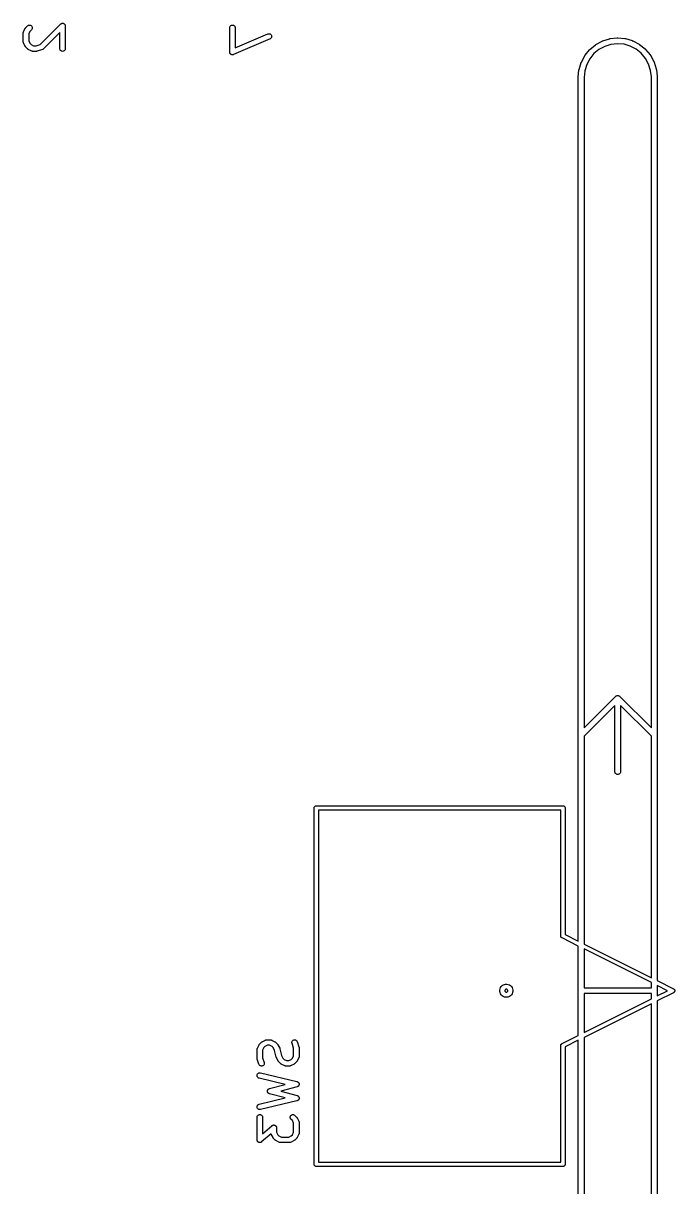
# Model space of a CAD drawing. Extents: x 50 to 150, y -150 to -50.
# Drawn here: x 102.73 to 120.56, y -121.37 to -89.52 of the extents above; entities that cross this region are included whole.
import ezdxf

# ---------------------------------------------------------------- set-up
doc = ezdxf.new("R2010")
doc.units = 0
doc.layers.add('BLACK', color=7, linetype='CONTINUOUS')

msp = doc.modelspace()

# ---------------------------------------------------------------- linework, layer by layer
at = {"layer": 'BLACK', "linetype": 'CONTINUOUS'}
for p, q in [((102.727, -89.7847), (102.728, -89.7825)), ((102.727, -89.7857), (102.727, -89.7847)), ((102.727, -90.0238), (102.727, -89.7857)), ((102.728, -89.7752), (102.729, -89.7701)), ((102.728, -89.7803), (102.728, -89.7752)), ((102.728, -89.7825), (102.728, -89.7803)), ((102.729, -89.7701), (102.73, -89.768)), ((102.73, -89.7658), (102.732, -89.761)), ((102.73, -89.768), (102.73, -89.7658)), ((102.732, -89.761), (102.733, -89.7562)), ((102.733, -89.7562), (102.735, -89.7542)), ((102.735, -89.7522), (102.783, -89.6569)), ((102.735, -89.7542), (102.735, -89.7522)), ((102.783, -89.656), (102.786, -89.6525)), ((102.783, -89.6569), (102.783, -89.656)), ((102.786, -89.6525), (102.788, -89.6488)), ((102.788, -89.6488), (102.79, -89.6463)), ((102.79, -89.6463), (102.791, -89.6437)), ((102.791, -89.6437), (102.794, -89.6407)), ((102.794, -89.6407), (102.797, -89.6374)), ((102.797, -89.6374), (102.845, -89.5898)), ((102.845, -89.5891), (102.857, -89.58)), ((102.845, -89.5898), (102.845, -89.5891)), ((102.857, -89.58), (102.87, -89.5732)), ((102.87, -89.5732), (102.884, -89.5691)), ((102.912, -89.7349), (102.877, -89.8034)), ((102.884, -89.5691), (102.898, -89.5679)), ((102.898, -89.5679), (102.913, -89.5694)), ((102.951, -89.6959), (102.912, -89.7349)), ((102.913, -89.5694), (102.927, -89.5738)), ((102.927, -89.5738), (102.94, -89.5808)), ((102.94, -89.5808), (102.951, -89.5902)), ((102.951, -89.5902), (102.96, -89.6016)), ((102.96, -89.6846), (102.951, -89.6959)), ((102.96, -89.6016), (102.967, -89.6145)), ((102.967, -89.6717), (102.96, -89.6846)), ((102.967, -89.6145), (102.971, -89.6285)), ((102.971, -89.6577), (102.967, -89.6717)), ((102.971, -89.6285), (102.973, -89.6431)), ((102.973, -89.6431), (102.971, -89.6577)), ((103.19, -90.1011), (103.749, -89.5422)), ((103.727, -89.7763), (103.284, -90.2197)), ((103.727, -90.2143), (103.727, -89.7763)), ((103.749, -89.5422), (103.75, -89.5417)), ((103.75, -89.5415), (103.756, -89.5369)), ((103.75, -89.5416), (103.75, -89.5415)), ((103.75, -89.5417), (103.75, -89.5416)), ((103.75, -89.5417), (103.75, -89.5417)), ((103.756, -89.5369), (103.761, -89.5325)), ((103.761, -89.5324), (103.762, -89.5323)), ((103.761, -89.5325), (103.761, -89.5324)), ((103.762, -89.5323), (103.768, -89.5291)), ((103.768, -89.5291), (103.774, -89.5257)), ((103.774, -89.5257), (103.775, -89.5256)), ((103.774, -89.5257), (103.774, -89.5257)), ((103.775, -89.5256), (103.781, -89.5236)), ((103.781, -89.5236), (103.788, -89.5216)), ((103.788, -89.5216), (103.789, -89.5215)), ((103.788, -89.5216), (103.788, -89.5216)), ((103.789, -89.5215), (103.796, -89.5209)), ((103.796, -89.5209), (103.803, -89.5202)), ((103.803, -89.5203), (103.803, -89.5202)), ((103.803, -89.5202), (103.81, -89.521)), ((103.803, -89.5202), (103.803, -89.5203)), ((103.81, -89.521), (103.817, -89.5218)), ((103.817, -89.5218), (103.818, -89.5218)), ((103.818, -89.5218), (103.818, -89.5218)), ((103.818, -89.5218), (103.824, -89.5239)), ((103.824, -89.5239), (103.831, -89.5261)), ((103.831, -89.5261), (103.832, -89.5262)), ((103.832, -89.5262), (103.832, -89.5262)), ((103.832, -89.5262), (103.838, -89.5296)), ((103.838, -89.5296), (103.844, -89.5331)), ((103.844, -89.5331), (103.844, -89.5331)), ((103.844, -89.5331), (103.845, -89.5332)), ((103.845, -89.5332), (103.85, -89.5377)), ((103.85, -89.5377), (103.856, -89.5424)), ((103.856, -89.5424), (103.856, -89.5425)), ((103.856, -89.5425), (103.856, -89.5426)), ((103.856, -89.5426), (103.86, -89.5481)), ((103.86, -89.5481), (103.865, -89.5537)), ((103.865, -89.5537), (103.865, -89.5539)), ((103.865, -89.5539), (103.865, -89.554)), ((103.865, -89.554), (103.868, -89.5604)), ((103.868, -89.5604), (103.872, -89.5667)), ((103.872, -89.5667), (103.872, -89.5668)), ((103.872, -89.5668), (103.872, -89.5669)), ((103.872, -89.5669), (103.874, -89.5737)), ((103.874, -89.5737), (103.876, -89.5807)), ((103.876, -89.5807), (103.876, -89.5808)), ((103.876, -89.5808), (103.876, -89.5809)), ((103.876, -89.5809), (103.877, -89.5881)), ((103.877, -89.5881), (103.877, -89.5952)), ((103.877, -89.5952), (103.877, -90.2143)), ((108.377, -89.6418), (108.379, -89.6273)), ((108.377, -89.6429), (108.377, -89.6418)), ((108.377, -90.3095), (108.377, -89.6429)), ((108.379, -89.6273), (108.383, -89.6133)), ((108.383, -89.6133), (108.39, -89.6005)), ((108.39, -89.6005), (108.4, -89.5893)), ((108.4, -89.5893), (108.411, -89.5801)), ((108.411, -89.5801), (108.424, -89.5733)), ((108.424, -89.5733), (108.438, -89.5692)), ((108.438, -89.5692), (108.453, -89.5679)), ((108.453, -89.5679), (108.467, -89.5694)), ((108.467, -89.5694), (108.481, -89.5737)), ((108.481, -89.5737), (108.494, -89.5807)), ((108.494, -89.5807), (108.506, -89.59)), ((108.506, -89.59), (108.515, -89.6014)), ((108.515, -89.6014), (108.522, -89.6143)), ((108.522, -89.6143), (108.526, -89.6283)), ((108.526, -89.6283), (108.527, -89.6429)), ((108.527, -89.6429), (108.527, -90.1958)), ((102.728, -90.026), (102.727, -90.0238)), ((102.728, -90.0282), (102.728, -90.026)), ((102.728, -90.0333), (102.728, -90.0282)), ((102.729, -90.0384), (102.728, -90.0333)), ((102.729, -90.0405), (102.729, -90.0384)), ((102.73, -90.0427), (102.729, -90.0405)), ((102.732, -90.0475), (102.73, -90.0427)), ((102.733, -90.0524), (102.732, -90.0475)), ((102.734, -90.0543), (102.733, -90.0524)), ((102.735, -90.0564), (102.734, -90.0543)), ((102.735, -90.0574), (102.735, -90.0564)), ((102.783, -90.1526), (102.735, -90.0574)), ((102.877, -89.8034), (102.877, -90.0061)), ((102.877, -90.0061), (102.912, -90.0746)), ((102.912, -90.0746), (102.942, -90.105)), ((102.942, -90.105), (103.011, -90.1393)), ((103.076, -90.1393), (103.19, -90.1011)), ((109.482, -89.9499), (108.482, -90.3785)), ((108.527, -90.1958), (109.423, -89.812)), ((109.423, -89.812), (109.424, -89.8116)), ((109.424, -89.8116), (109.438, -89.8074)), ((109.438, -89.8074), (109.452, -89.806)), ((109.452, -89.806), (109.467, -89.8074)), ((109.467, -89.8074), (109.481, -89.8116)), ((109.481, -89.8116), (109.494, -89.8185)), ((109.495, -89.9428), (109.482, -89.9499)), ((109.494, -89.8185), (109.505, -89.8277)), ((109.506, -89.9334), (109.495, -89.9428)), ((109.505, -89.8277), (109.515, -89.839)), ((109.515, -89.922), (109.506, -89.9334)), ((109.515, -89.839), (109.522, -89.8519)), ((109.522, -89.909), (109.515, -89.922)), ((109.522, -89.8519), (109.526, -89.8659)), ((109.526, -89.895), (109.522, -89.909)), ((109.526, -89.8659), (109.527, -89.8804)), ((109.527, -89.8804), (109.526, -89.895)), ((118.239, -90.2337), (118.39, -90.1093)), ((118.39, -90.1093), (118.391, -90.1086)), ((118.391, -90.1086), (118.397, -90.1046)), ((118.397, -90.1046), (118.403, -90.1006)), ((118.403, -90.1006), (118.574, -90.0078)), ((118.574, -90.0078), (118.575, -90.0072)), ((118.575, -90.0072), (118.582, -90.0045)), ((118.582, -90.0045), (118.589, -90.0017)), ((118.589, -90.0017), (118.775, -89.944)), ((118.815, -90.0992), (118.644, -90.1522)), ((118.775, -89.944), (118.776, -89.9437)), ((118.776, -89.9437), (118.783, -89.9423)), ((118.783, -89.9423), (118.791, -89.9409)), ((118.791, -89.9409), (118.985, -89.9205)), ((118.994, -90.0804), (118.815, -90.0992)), ((118.985, -89.9205), (118.986, -89.9204)), ((118.986, -89.9204), (118.993, -89.9204)), ((118.993, -89.9204), (119, -89.9204)), ((119.172, -90.0967), (118.994, -90.0804)), ((119, -89.9204), (119.195, -89.938)), ((119.344, -90.1473), (119.172, -90.0967)), ((119.195, -89.938), (119.196, -89.9382)), ((119.196, -89.9382), (119.203, -89.9396)), ((119.203, -89.9396), (119.21, -89.941)), ((119.21, -89.941), (119.397, -89.9961)), ((119.397, -89.9961), (119.398, -89.9964)), ((119.398, -89.9964), (119.405, -89.9992)), ((119.405, -89.9992), (119.412, -90.0019)), ((119.412, -90.0019), (119.585, -90.0923)), ((119.585, -90.0923), (119.586, -90.0929)), ((119.586, -90.0929), (119.592, -90.0969)), ((119.592, -90.0969), (119.598, -90.1009)), ((119.598, -90.1009), (119.75, -90.2232)), ((102.785, -90.1562), (102.783, -90.1526)), ((102.787, -90.1599), (102.785, -90.1562)), ((102.789, -90.1623), (102.787, -90.1599)), ((102.791, -90.165), (102.789, -90.1623)), ((102.794, -90.168), (102.791, -90.165)), ((102.796, -90.1713), (102.794, -90.168)), ((102.797, -90.1721), (102.796, -90.1713)), ((102.845, -90.2197), (102.797, -90.1721)), ((102.848, -90.2224), (102.845, -90.2197)), ((102.851, -90.2253), (102.848, -90.2224)), ((102.853, -90.227), (102.851, -90.2253)), ((102.856, -90.229), (102.853, -90.227)), ((102.86, -90.231), (102.856, -90.229)), ((102.863, -90.2333), (102.86, -90.231)), ((102.864, -90.2337), (102.863, -90.2333)), ((102.959, -90.2814), (102.864, -90.2337)), ((102.961, -90.2822), (102.959, -90.2814)), ((102.963, -90.2832), (102.961, -90.2822)), ((102.968, -90.2848), (102.963, -90.2832)), ((102.973, -90.2866), (102.968, -90.2848)), ((102.975, -90.287), (102.973, -90.2866)), ((102.977, -90.2876), (102.975, -90.287)), ((102.982, -90.2882), (102.977, -90.2876)), ((102.987, -90.2891), (102.982, -90.2882)), ((102.99, -90.289), (102.987, -90.2891)), ((102.992, -90.2893), (102.99, -90.289)), ((102.993, -90.2893), (102.992, -90.2893)), ((103.088, -90.2893), (102.993, -90.2893)), ((103.011, -90.1393), (103.076, -90.1393)), ((103.092, -90.2889), (103.088, -90.2893)), ((103.097, -90.2888), (103.092, -90.2889)), ((103.1, -90.2882), (103.097, -90.2888)), ((103.103, -90.2879), (103.1, -90.2882)), ((103.107, -90.2866), (103.103, -90.2879)), ((103.111, -90.2858), (103.107, -90.2866)), ((103.112, -90.2854), (103.111, -90.2858)), ((103.255, -90.2378), (103.112, -90.2854)), ((103.257, -90.2369), (103.255, -90.2378)), ((103.259, -90.2363), (103.257, -90.2369)), ((103.263, -90.2339), (103.259, -90.2363)), ((103.268, -90.2319), (103.263, -90.2339)), ((103.27, -90.2306), (103.268, -90.2319)), ((103.272, -90.2296), (103.27, -90.2306)), ((103.276, -90.2264), (103.272, -90.2296)), ((103.28, -90.2234), (103.276, -90.2264)), ((103.282, -90.2218), (103.28, -90.2234)), ((103.283, -90.2204), (103.282, -90.2218)), ((103.284, -90.2197), (103.283, -90.2204)), ((103.729, -90.2289), (103.727, -90.2143)), ((103.733, -90.2429), (103.729, -90.2289)), ((103.74, -90.2558), (103.733, -90.2429)), ((103.749, -90.2671), (103.74, -90.2558)), ((103.76, -90.2765), (103.749, -90.2671)), ((103.773, -90.2834), (103.76, -90.2765)), ((103.787, -90.2878), (103.773, -90.2834)), ((103.802, -90.2893), (103.787, -90.2878)), ((103.816, -90.288), (103.802, -90.2893)), ((103.83, -90.2838), (103.816, -90.288)), ((103.843, -90.277), (103.83, -90.2838)), ((103.855, -90.2679), (103.843, -90.277)), ((103.864, -90.2567), (103.855, -90.2679)), ((103.871, -90.2438), (103.864, -90.2567)), ((103.876, -90.2299), (103.871, -90.2438)), ((103.877, -90.2153), (103.876, -90.2299)), ((103.877, -90.2143), (103.877, -90.2153)), ((108.377, -90.3098), (108.377, -90.3095)), ((108.377, -90.31), (108.377, -90.3098)), ((108.378, -90.3171), (108.377, -90.31)), ((108.379, -90.3241), (108.378, -90.3171)), ((108.379, -90.3243), (108.379, -90.3241)), ((108.379, -90.3246), (108.379, -90.3243)), ((108.381, -90.3313), (108.379, -90.3246)), ((108.383, -90.3381), (108.381, -90.3313)), ((108.383, -90.3383), (108.383, -90.3381)), ((108.383, -90.3386), (108.383, -90.3383)), ((108.387, -90.3448), (108.383, -90.3386)), ((108.39, -90.351), (108.387, -90.3448)), ((108.39, -90.3512), (108.39, -90.351)), ((108.39, -90.3515), (108.39, -90.3512)), ((108.395, -90.3569), (108.39, -90.3515)), ((108.399, -90.3624), (108.395, -90.3569)), ((108.399, -90.3625), (108.399, -90.3624)), ((108.4, -90.3627), (108.399, -90.3625)), ((108.405, -90.3672), (108.4, -90.3627)), ((108.41, -90.3717), (108.405, -90.3672)), ((108.411, -90.3718), (108.41, -90.3717)), ((108.411, -90.372), (108.411, -90.3718)), ((108.417, -90.3753), (108.411, -90.372)), ((108.423, -90.3787), (108.417, -90.3753)), ((108.424, -90.3787), (108.423, -90.3787)), ((108.424, -90.3789), (108.424, -90.3787)), ((108.431, -90.3809), (108.424, -90.3789)), ((108.437, -90.383), (108.431, -90.3809)), ((108.438, -90.383), (108.437, -90.383)), ((108.438, -90.3831), (108.438, -90.383)), ((108.445, -90.3838), (108.438, -90.3831)), ((108.452, -90.3845), (108.445, -90.3838)), ((108.459, -90.3838), (108.452, -90.3845)), ((108.452, -90.3845), (108.452, -90.3845)), ((108.452, -90.3845), (108.452, -90.3845)), ((108.466, -90.3832), (108.459, -90.3838)), ((108.467, -90.3831), (108.466, -90.3832)), ((108.474, -90.3811), (108.467, -90.3831)), ((108.467, -90.3831), (108.467, -90.3831)), ((108.48, -90.3791), (108.474, -90.3811)), ((108.481, -90.3789), (108.48, -90.3791)), ((108.482, -90.3785), (108.481, -90.3789)), ((108.481, -90.3789), (108.481, -90.3789)), ((118.005, -90.5814), (118.096, -90.409)), ((118.096, -90.409), (118.097, -90.4081)), ((118.097, -90.4081), (118.101, -90.4021)), ((118.101, -90.4021), (118.105, -90.396)), ((118.105, -90.396), (118.228, -90.2448)), ((118.228, -90.2448), (118.229, -90.2439)), ((118.229, -90.2439), (118.234, -90.2389)), ((118.234, -90.2389), (118.239, -90.2337)), ((118.347, -90.352), (118.234, -90.4911)), ((118.486, -90.2376), (118.347, -90.352)), ((118.644, -90.1522), (118.486, -90.2376)), ((119.504, -90.2305), (119.344, -90.1473)), ((119.643, -90.343), (119.504, -90.2305)), ((119.759, -90.4805), (119.643, -90.343)), ((119.75, -90.2232), (119.751, -90.2239)), ((119.751, -90.2239), (119.756, -90.229)), ((119.756, -90.229), (119.761, -90.2341)), ((119.761, -90.2341), (119.886, -90.3836)), ((119.886, -90.3836), (119.887, -90.3845)), ((119.887, -90.3845), (119.891, -90.3906)), ((119.891, -90.3906), (119.895, -90.3965)), ((119.895, -90.3965), (119.989, -90.5675)), ((117.942, -90.7826), (117.999, -90.5958)), ((117.999, -90.5947), (118.002, -90.588)), ((117.999, -90.5958), (117.999, -90.5947)), ((118.002, -90.588), (118.005, -90.5814)), ((118.15, -90.6496), (118.098, -90.8214)), ((118.234, -90.4911), (118.15, -90.6496)), ((119.845, -90.6377), (119.759, -90.4805)), ((119.9, -90.8088), (119.845, -90.6377)), ((119.989, -90.5675), (119.99, -90.5685)), ((119.99, -90.5685), (119.993, -90.5752)), ((119.993, -90.5752), (119.995, -90.5819)), ((119.995, -90.5819), (120.054, -90.7679)), ((117.92, -90.9922), (117.939, -90.798)), ((117.92, -90.9961), (117.92, -90.9922)), ((117.92, -108.996), (117.92, -90.9961)), ((117.939, -90.798), (117.94, -90.7968)), ((117.94, -90.7968), (117.941, -90.7898)), ((117.941, -90.7898), (117.942, -90.7826)), ((118.098, -90.8214), (118.08, -91.0039)), ((118.08, -91.0039), (118.08, -108.807)), ((119.92, -90.9908), (119.9, -90.8088)), ((119.92, -91.0003), (119.92, -90.9908)), ((119.92, -108.807), (119.92, -91.0003)), ((120.054, -90.7679), (120.055, -90.769)), ((120.055, -90.769), (120.056, -90.7761)), ((120.056, -90.7761), (120.058, -90.7832)), ((120.058, -90.7832), (120.079, -90.9771)), ((120.079, -90.9771), (120.08, -90.9782)), ((120.08, -90.9782), (120.08, -90.9819)), ((120.08, -90.9819), (120.08, -90.9855)), ((120.08, -90.9855), (120.08, -90.9958)), ((120.08, -90.9958), (120.08, -90.9961)), ((120.08, -90.9961), (120.08, -108.996)), ((118.08, -108.807), (118.941, -107.946)), ((118.941, -107.946), (118.943, -107.943)), ((118.943, -107.943), (118.955, -107.933)), ((118.955, -107.933), (118.969, -107.926)), ((118.969, -107.926), (118.984, -107.921)), ((118.984, -107.921), (119, -107.92)), ((119, -107.92), (119.016, -107.921)), ((119.016, -107.921), (119.031, -107.926)), ((119.031, -107.926), (119.045, -107.933)), ((119.045, -107.933), (119.057, -107.943)), ((119.057, -107.943), (119.059, -107.946)), ((119.059, -107.946), (119.92, -108.807)), ((118.92, -108.193), (118.08, -109.033)), ((118.92, -108.996), (118.92, -108.193)), ((119.92, -109.033), (119.08, -108.193)), ((119.08, -108.193), (119.08, -110.004)), ((117.92, -109), (117.92, -108.996)), ((117.92, -109.004), (117.92, -109)), ((117.92, -114.643), (117.92, -109.004)), ((118.08, -109.033), (118.08, -114.723)), ((118.92, -110.004), (118.92, -108.996)), ((119.92, -115.643), (119.92, -109.033)), ((120.08, -108.996), (120.08, -109)), ((120.08, -109), (120.08, -109.004)), ((120.08, -109.004), (120.08, -115.723)), ((118.921, -110.016), (118.92, -110.004)), ((118.926, -110.031), (118.921, -110.016)), ((118.933, -110.045), (118.926, -110.031)), ((118.943, -110.057), (118.933, -110.045)), ((118.955, -110.067), (118.943, -110.057)), ((118.969, -110.074), (118.955, -110.067)), ((118.984, -110.079), (118.969, -110.074)), ((119, -110.08), (118.984, -110.079)), ((119.016, -110.079), (119, -110.08)), ((119.031, -110.074), (119.016, -110.079)), ((119.045, -110.067), (119.031, -110.074)), ((119.057, -110.057), (119.045, -110.067)), ((119.067, -110.045), (119.057, -110.057)), ((119.074, -110.031), (119.067, -110.045)), ((119.079, -110.016), (119.074, -110.031)), ((119.08, -110.004), (119.079, -110.016)), ((110.69, -111), (110.691, -110.988)), ((110.69, -111.003), (110.69, -111)), ((110.69, -120.747), (110.69, -111.003)), ((110.691, -110.988), (110.694, -110.977)), ((110.694, -110.977), (110.7, -110.967)), ((110.7, -110.967), (110.707, -110.957)), ((110.707, -110.957), (110.717, -110.95)), ((110.717, -110.95), (110.727, -110.944)), ((110.727, -110.944), (110.738, -110.941)), ((110.738, -110.941), (110.747, -110.94)), ((110.747, -110.94), (110.747, -110.94)), ((110.747, -110.94), (110.75, -110.94)), ((110.75, -110.94), (110.753, -110.94)), ((110.753, -110.94), (117.497, -110.94)), ((110.81, -111.06), (110.81, -120.69)), ((117.44, -111.06), (110.81, -111.06)), ((117.44, -114.495), (117.44, -111.06)), ((117.497, -110.94), (117.5, -110.94)), ((117.5, -110.94), (117.503, -110.94)), ((117.503, -110.94), (117.503, -110.94)), ((117.503, -110.94), (117.512, -110.941)), ((117.512, -110.941), (117.523, -110.944)), ((117.523, -110.944), (117.533, -110.95)), ((117.533, -110.95), (117.543, -110.957)), ((117.543, -110.957), (117.55, -110.967)), ((117.55, -110.967), (117.556, -110.977)), ((117.556, -110.977), (117.559, -110.988)), ((117.559, -110.988), (117.56, -111)), ((117.56, -111), (117.56, -111.003)), ((117.56, -111.003), (117.56, -114.463)), ((117.44, -114.496), (117.44, -114.495)), ((117.44, -114.501), (117.44, -114.496)), ((117.44, -114.503), (117.44, -114.501)), ((117.44, -114.504), (117.44, -114.503)), ((117.44, -114.508), (117.44, -114.504)), ((117.441, -114.51), (117.44, -114.508)), ((117.441, -114.512), (117.441, -114.51)), ((117.442, -114.515), (117.441, -114.512)), ((117.443, -114.519), (117.442, -114.515)), ((117.444, -114.521), (117.443, -114.519)), ((117.444, -114.523), (117.444, -114.521)), ((117.446, -114.526), (117.444, -114.523)), ((117.448, -114.53), (117.446, -114.526)), ((117.449, -114.532), (117.448, -114.53)), ((117.45, -114.533), (117.449, -114.532)), ((117.452, -114.536), (117.45, -114.533)), ((117.454, -114.54), (117.452, -114.536)), ((117.456, -114.541), (117.454, -114.54)), ((117.457, -114.543), (117.456, -114.541)), ((117.46, -114.545), (117.457, -114.543)), ((117.463, -114.548), (117.46, -114.545)), ((117.465, -114.549), (117.463, -114.548)), ((117.467, -114.55), (117.465, -114.549)), ((117.47, -114.552), (117.467, -114.55)), ((117.471, -114.552), (117.47, -114.552)), ((117.472, -114.553), (117.471, -114.552)), ((117.477, -114.556), (117.472, -114.553)), ((117.478, -114.556), (117.477, -114.556)), ((117.92, -114.777), (117.478, -114.556)), ((117.56, -114.463), (117.92, -114.643)), ((117.92, -115.996), (117.92, -114.777)), ((118.08, -114.723), (119.92, -115.643)), ((119.92, -115.777), (118.08, -114.857)), ((118.08, -114.857), (118.08, -115.92)), ((115.778, -115.948), (115.791, -115.915)), ((115.791, -115.915), (115.811, -115.886)), ((115.811, -115.886), (115.836, -115.861)), ((115.836, -115.861), (115.865, -115.841)), ((115.865, -115.841), (115.898, -115.828)), ((115.898, -115.828), (115.932, -115.821)), ((115.932, -115.821), (115.968, -115.821)), ((115.968, -115.821), (116.002, -115.828)), ((116.002, -115.828), (116.035, -115.841)), ((116.035, -115.841), (116.064, -115.861)), ((116.064, -115.861), (116.089, -115.886)), ((116.089, -115.886), (116.109, -115.915)), ((116.109, -115.915), (116.122, -115.948)), ((119.92, -115.92), (119.92, -115.777)), ((120.08, -115.723), (120.526, -115.946)), ((120.366, -116), (120.08, -115.857)), ((120.08, -115.857), (120.08, -115.996)), ((115.771, -115.982), (115.778, -115.948)), ((115.771, -116.018), (115.771, -115.982)), ((115.778, -116.052), (115.771, -116.018)), ((115.791, -116.085), (115.778, -116.052)), ((115.811, -116.114), (115.791, -116.085)), ((115.836, -116.139), (115.811, -116.114)), ((115.865, -116.159), (115.836, -116.139)), ((115.898, -116.172), (115.865, -116.159)), ((115.932, -116.179), (115.898, -116.172)), ((115.912, -115.988), (115.91, -115.996)), ((115.91, -115.996), (115.91, -116.004)), ((115.91, -116.004), (115.912, -116.012)), ((115.915, -115.981), (115.912, -115.988)), ((115.912, -116.012), (115.915, -116.019)), ((115.919, -115.975), (115.915, -115.981)), ((115.915, -116.019), (115.919, -116.025)), ((115.925, -115.969), (115.919, -115.975)), ((115.919, -116.025), (115.925, -116.031)), ((115.931, -115.965), (115.925, -115.969)), ((115.925, -116.031), (115.931, -116.035)), ((115.938, -115.962), (115.931, -115.965)), ((115.931, -116.035), (115.938, -116.038)), ((115.968, -116.179), (115.932, -116.179)), ((115.946, -115.96), (115.938, -115.962)), ((115.938, -116.038), (115.946, -116.04)), ((115.954, -115.96), (115.946, -115.96)), ((115.946, -116.04), (115.954, -116.04)), ((115.962, -115.962), (115.954, -115.96)), ((115.954, -116.04), (115.962, -116.038)), ((115.969, -115.965), (115.962, -115.962)), ((115.962, -116.038), (115.969, -116.035)), ((116.002, -116.172), (115.968, -116.179)), ((115.975, -115.969), (115.969, -115.965)), ((115.969, -116.035), (115.975, -116.031)), ((115.981, -115.975), (115.975, -115.969)), ((115.975, -116.031), (115.981, -116.025)), ((115.985, -115.981), (115.981, -115.975)), ((115.981, -116.025), (115.985, -116.019)), ((115.988, -115.988), (115.985, -115.981)), ((115.985, -116.019), (115.988, -116.012)), ((115.99, -115.996), (115.988, -115.988)), ((115.988, -116.012), (115.99, -116.004)), ((115.99, -116.004), (115.99, -115.996)), ((116.035, -116.159), (116.002, -116.172)), ((116.064, -116.139), (116.035, -116.159)), ((116.089, -116.114), (116.064, -116.139)), ((116.109, -116.085), (116.089, -116.114)), ((116.122, -116.052), (116.109, -116.085)), ((116.122, -115.948), (116.129, -115.982)), ((116.129, -116.018), (116.122, -116.052)), ((116.129, -115.982), (116.129, -116.018)), ((117.92, -116), (117.92, -115.996)), ((117.92, -116.004), (117.92, -116)), ((117.92, -117.223), (117.92, -116.004)), ((118.08, -115.92), (119.92, -115.92)), ((118.08, -116.08), (118.08, -117.143)), ((119.92, -116.08), (118.08, -116.08)), ((118.08, -117.143), (119.92, -116.223)), ((119.92, -116.223), (119.92, -116.08)), ((120.08, -115.996), (120.08, -116)), ((120.08, -116), (120.08, -116.004)), ((120.08, -116.143), (120.366, -116)), ((120.08, -116.004), (120.08, -116.143)), ((120.526, -116.054), (120.08, -116.277)), ((120.526, -115.946), (120.53, -115.948)), ((120.53, -116.052), (120.526, -116.054)), ((120.53, -115.948), (120.533, -115.95)), ((120.533, -116.05), (120.53, -116.052)), ((120.533, -115.95), (120.537, -115.952)), ((120.537, -116.048), (120.533, -116.05)), ((120.537, -115.952), (120.538, -115.954)), ((120.538, -116.046), (120.537, -116.048)), ((120.538, -115.954), (120.54, -115.954)), ((120.54, -116.046), (120.538, -116.046)), ((120.54, -115.954), (120.542, -115.958)), ((120.542, -116.042), (120.54, -116.046)), ((120.542, -115.958), (120.546, -115.96)), ((120.546, -116.04), (120.542, -116.042)), ((120.546, -115.96), (120.546, -115.962)), ((120.546, -115.962), (120.548, -115.963)), ((120.548, -116.037), (120.546, -116.038)), ((120.546, -116.038), (120.546, -116.04)), ((120.548, -115.963), (120.55, -115.967)), ((120.55, -116.033), (120.548, -116.037)), ((120.55, -115.967), (120.552, -115.97)), ((120.552, -116.03), (120.55, -116.033)), ((120.552, -115.97), (120.553, -115.972)), ((120.553, -116.028), (120.552, -116.03)), ((120.553, -115.972), (120.554, -115.973)), ((120.554, -116.027), (120.553, -116.028)), ((120.554, -115.973), (120.555, -115.977)), ((120.555, -116.023), (120.554, -116.027)), ((120.555, -115.977), (120.557, -115.981)), ((120.557, -116.019), (120.555, -116.023)), ((120.557, -115.981), (120.558, -115.983)), ((120.558, -116.017), (120.557, -116.019)), ((120.558, -115.983), (120.558, -115.984)), ((120.558, -115.984), (120.559, -115.988)), ((120.559, -116.012), (120.558, -116.016)), ((120.558, -116.016), (120.558, -116.017)), ((120.559, -115.988), (120.56, -115.992)), ((120.56, -116.008), (120.559, -116.012)), ((120.56, -115.992), (120.56, -115.994)), ((120.56, -115.994), (120.56, -115.996)), ((120.56, -115.996), (120.56, -116)), ((120.56, -116), (120.56, -116.004)), ((120.56, -116.004), (120.56, -116.006)), ((120.56, -116.006), (120.56, -116.008)), ((119.92, -116.357), (118.08, -117.277)), ((119.92, -122.967), (119.92, -116.357)), ((120.08, -116.277), (120.08, -122.996)), ((109.135, -117.574), (109.183, -117.478)), ((109.183, -117.477), (109.186, -117.474)), ((109.183, -117.478), (109.183, -117.477)), ((109.186, -117.474), (109.188, -117.47)), ((109.188, -117.47), (109.19, -117.468)), ((109.19, -117.468), (109.191, -117.465)), ((109.191, -117.465), (109.194, -117.462)), ((109.194, -117.462), (109.197, -117.459)), ((109.197, -117.459), (109.245, -117.411)), ((109.245, -117.411), (109.249, -117.408)), ((109.245, -117.411), (109.245, -117.411)), ((109.249, -117.408), (109.252, -117.405)), ((109.252, -117.405), (109.254, -117.403)), ((109.254, -117.403), (109.257, -117.401)), ((109.257, -117.401), (109.261, -117.399)), ((109.261, -117.399), (109.264, -117.397)), ((109.264, -117.397), (109.359, -117.35)), ((109.411, -117.492), (109.342, -117.526)), ((109.359, -117.35), (109.36, -117.349)), ((109.36, -117.349), (109.362, -117.348)), ((109.362, -117.348), (109.364, -117.347)), ((109.364, -117.347), (109.369, -117.346)), ((109.369, -117.346), (109.374, -117.344)), ((109.374, -117.344), (109.376, -117.344)), ((109.376, -117.344), (109.378, -117.343)), ((109.378, -117.343), (109.383, -117.343)), ((109.383, -117.343), (109.388, -117.342)), ((109.388, -117.342), (109.391, -117.342)), ((109.391, -117.342), (109.393, -117.342)), ((109.393, -117.342), (109.488, -117.342)), ((109.47, -117.492), (109.411, -117.492)), ((109.539, -117.526), (109.47, -117.492)), ((109.488, -117.342), (109.489, -117.342)), ((109.489, -117.342), (109.491, -117.342)), ((109.491, -117.342), (109.494, -117.342)), ((109.494, -117.342), (109.499, -117.343)), ((109.499, -117.343), (109.504, -117.343)), ((109.504, -117.343), (109.506, -117.344)), ((109.506, -117.344), (109.508, -117.344)), ((109.508, -117.344), (109.513, -117.346)), ((109.513, -117.346), (109.518, -117.348)), ((109.518, -117.348), (109.52, -117.349)), ((109.52, -117.349), (109.522, -117.35)), ((109.522, -117.35), (109.617, -117.397)), ((109.617, -117.397), (109.618, -117.398)), ((109.618, -117.398), (109.621, -117.4)), ((109.621, -117.4), (109.625, -117.402)), ((109.625, -117.402), (109.627, -117.404)), ((109.627, -117.404), (109.63, -117.406)), ((109.63, -117.406), (109.633, -117.409)), ((109.633, -117.409), (109.636, -117.411)), ((109.636, -117.411), (109.684, -117.459)), ((109.684, -117.459), (109.685, -117.46)), ((109.685, -117.46), (109.687, -117.463)), ((109.687, -117.463), (109.69, -117.466)), ((109.69, -117.466), (109.692, -117.469)), ((109.692, -117.469), (109.694, -117.471)), ((109.694, -117.471), (109.696, -117.475)), ((109.696, -117.475), (109.698, -117.478)), ((109.698, -117.478), (109.746, -117.574)), ((110.08, -117.41), (110.083, -117.396)), ((110.08, -117.425), (110.08, -117.41)), ((110.083, -117.439), (110.08, -117.425)), ((110.083, -117.396), (110.088, -117.382)), ((110.084, -117.44), (110.083, -117.439)), ((110.127, -117.572), (110.084, -117.44)), ((110.088, -117.382), (110.096, -117.37)), ((110.096, -117.37), (110.106, -117.36)), ((110.106, -117.36), (110.118, -117.351)), ((110.118, -117.351), (110.132, -117.345)), ((110.132, -117.345), (110.146, -117.342)), ((110.146, -117.342), (110.16, -117.342)), ((110.16, -117.342), (110.175, -117.344)), ((110.175, -117.344), (110.189, -117.35)), ((110.189, -117.35), (110.201, -117.358)), ((110.201, -117.358), (110.212, -117.368)), ((110.212, -117.368), (110.22, -117.38)), ((110.22, -117.38), (110.226, -117.393)), ((110.226, -117.393), (110.274, -117.536)), ((117.44, -117.492), (117.441, -117.49)), ((117.44, -117.496), (117.44, -117.492)), ((117.44, -117.497), (117.44, -117.496)), ((117.44, -117.499), (117.44, -117.497)), ((117.44, -117.504), (117.44, -117.499)), ((117.44, -117.505), (117.44, -117.504)), ((117.44, -120.69), (117.44, -117.505)), ((117.441, -117.488), (117.442, -117.485)), ((117.441, -117.49), (117.441, -117.488)), ((117.442, -117.485), (117.443, -117.481)), ((117.443, -117.481), (117.444, -117.479)), ((117.444, -117.477), (117.446, -117.474)), ((117.444, -117.479), (117.444, -117.477)), ((117.446, -117.474), (117.448, -117.47)), ((117.448, -117.47), (117.449, -117.468)), ((117.449, -117.468), (117.45, -117.467)), ((117.45, -117.467), (117.452, -117.464)), ((117.452, -117.464), (117.454, -117.46)), ((117.454, -117.46), (117.456, -117.459)), ((117.456, -117.459), (117.457, -117.457)), ((117.457, -117.457), (117.46, -117.455)), ((117.46, -117.455), (117.463, -117.452)), ((117.463, -117.452), (117.465, -117.451)), ((117.465, -117.451), (117.467, -117.45)), ((117.467, -117.45), (117.47, -117.448)), ((117.47, -117.448), (117.471, -117.448)), ((117.471, -117.448), (117.472, -117.447)), ((117.472, -117.447), (117.477, -117.444)), ((117.477, -117.444), (117.478, -117.444)), ((117.478, -117.444), (117.92, -117.223)), ((117.92, -117.357), (117.56, -117.537)), ((117.92, -122.996), (117.92, -117.357)), ((118.08, -117.277), (118.08, -122.967)), ((109.127, -117.606), (109.128, -117.604)), ((109.127, -117.607), (109.127, -117.606)), ((109.127, -117.845), (109.127, -117.607)), ((109.128, -117.597), (109.129, -117.592)), ((109.128, -117.602), (109.128, -117.597)), ((109.128, -117.604), (109.128, -117.602)), ((109.129, -117.592), (109.13, -117.589)), ((109.13, -117.587), (109.132, -117.582)), ((109.13, -117.589), (109.13, -117.587)), ((109.132, -117.582), (109.133, -117.578)), ((109.133, -117.578), (109.135, -117.576)), ((109.135, -117.576), (109.135, -117.574)), ((109.312, -117.556), (109.277, -117.625)), ((109.277, -117.625), (109.277, -117.833)), ((109.342, -117.526), (109.312, -117.556)), ((109.569, -117.556), (109.539, -117.526)), ((109.608, -117.633), (109.569, -117.556)), ((109.653, -117.816), (109.608, -117.633)), ((109.654, -117.816), (109.653, -117.816)), ((109.656, -117.823), (109.654, -117.816)), ((109.654, -117.816), (109.654, -117.816)), ((109.658, -117.83), (109.656, -117.823)), ((109.746, -117.574), (109.746, -117.575)), ((109.746, -117.575), (109.746, -117.575)), ((109.746, -117.575), (109.746, -117.575)), ((109.746, -117.575), (109.749, -117.582)), ((109.749, -117.582), (109.751, -117.588)), ((109.751, -117.588), (109.751, -117.589)), ((109.751, -117.589), (109.751, -117.589)), ((109.751, -117.589), (109.797, -117.771)), ((109.797, -117.771), (109.835, -117.848)), ((110.093, -117.848), (110.127, -117.78)), ((110.127, -117.78), (110.127, -117.572)), ((110.273, -117.822), (110.271, -117.827)), ((110.275, -117.817), (110.273, -117.822)), ((110.274, -117.536), (110.274, -117.537)), ((110.274, -117.537), (110.275, -117.541)), ((110.275, -117.541), (110.276, -117.545)), ((110.276, -117.813), (110.275, -117.815)), ((110.275, -117.815), (110.275, -117.817)), ((110.276, -117.545), (110.276, -117.548)), ((110.276, -117.548), (110.277, -117.551)), ((110.277, -117.803), (110.276, -117.808)), ((110.276, -117.808), (110.276, -117.813)), ((110.277, -117.551), (110.277, -117.555)), ((110.277, -117.555), (110.277, -117.56)), ((110.277, -117.56), (110.277, -117.798)), ((110.277, -117.798), (110.277, -117.799)), ((110.277, -117.799), (110.277, -117.801)), ((110.277, -117.801), (110.277, -117.803)), ((117.56, -117.537), (117.56, -120.747)), ((109.128, -117.849), (109.127, -117.845)), ((109.128, -117.854), (109.128, -117.849)), ((109.129, -117.857), (109.128, -117.854)), ((109.129, -117.86), (109.129, -117.857)), ((109.13, -117.864), (109.129, -117.86)), ((109.131, -117.868), (109.13, -117.864)), ((109.131, -117.869), (109.131, -117.868)), ((109.179, -118.012), (109.131, -117.869)), ((109.185, -118.025), (109.179, -118.012)), ((109.193, -118.037), (109.185, -118.025)), ((109.204, -118.047), (109.193, -118.037)), ((109.216, -118.055), (109.204, -118.047)), ((109.23, -118.06), (109.216, -118.055)), ((109.244, -118.063), (109.23, -118.06)), ((109.259, -118.063), (109.244, -118.063)), ((109.273, -118.059), (109.259, -118.063)), ((109.287, -118.054), (109.273, -118.059)), ((109.277, -117.833), (109.321, -117.964)), ((109.299, -118.045), (109.287, -118.054)), ((109.309, -118.035), (109.299, -118.045)), ((109.317, -118.022), (109.309, -118.035)), ((109.322, -118.009), (109.317, -118.022)), ((109.321, -117.964), (109.321, -117.965)), ((109.321, -117.965), (109.325, -117.98)), ((109.325, -117.994), (109.322, -118.009)), ((109.325, -117.98), (109.325, -117.994)), ((109.659, -117.83), (109.658, -117.83)), ((109.659, -117.831), (109.659, -117.83)), ((109.659, -117.83), (109.659, -117.83)), ((109.707, -117.926), (109.659, -117.831)), ((109.709, -117.93), (109.707, -117.926)), ((109.711, -117.934), (109.709, -117.93)), ((109.713, -117.936), (109.711, -117.934)), ((109.715, -117.939), (109.713, -117.936)), ((109.717, -117.942), (109.715, -117.939)), ((109.72, -117.945), (109.717, -117.942)), ((109.721, -117.946), (109.72, -117.945)), ((109.768, -117.994), (109.721, -117.946)), ((109.772, -117.996), (109.768, -117.994)), ((109.775, -117.999), (109.772, -117.996)), ((109.777, -118.001), (109.775, -117.999)), ((109.78, -118.003), (109.777, -118.001)), ((109.783, -118.005), (109.78, -118.003)), ((109.787, -118.007), (109.783, -118.005)), ((109.788, -118.008), (109.787, -118.007)), ((109.883, -118.055), (109.788, -118.008)), ((109.835, -117.848), (109.866, -117.879)), ((109.866, -117.879), (109.934, -117.913)), ((109.885, -118.056), (109.883, -118.055)), ((109.887, -118.057), (109.885, -118.056)), ((109.892, -118.059), (109.887, -118.057)), ((109.897, -118.06), (109.892, -118.059)), ((109.899, -118.061), (109.897, -118.06)), ((109.901, -118.061), (109.899, -118.061)), ((109.906, -118.062), (109.901, -118.061)), ((109.911, -118.063), (109.906, -118.062)), ((109.913, -118.063), (109.911, -118.063)), ((109.916, -118.063), (109.913, -118.063)), ((109.917, -118.063), (109.916, -118.063)), ((110.012, -118.063), (109.917, -118.063)), ((109.934, -117.913), (109.994, -117.913)), ((109.994, -117.913), (110.063, -117.879)), ((110.014, -118.063), (110.012, -118.063)), ((110.016, -118.063), (110.014, -118.063)), ((110.021, -118.062), (110.016, -118.063)), ((110.026, -118.062), (110.021, -118.062)), ((110.029, -118.061), (110.026, -118.062)), ((110.031, -118.061), (110.029, -118.061)), ((110.036, -118.059), (110.031, -118.061)), ((110.04, -118.057), (110.036, -118.059)), ((110.042, -118.056), (110.04, -118.057)), ((110.045, -118.056), (110.042, -118.056)), ((110.141, -118.008), (110.045, -118.055)), ((110.045, -118.055), (110.045, -118.056)), ((110.063, -117.879), (110.093, -117.848)), ((110.144, -118.005), (110.141, -118.008)), ((110.148, -118.003), (110.144, -118.005)), ((110.15, -118.001), (110.148, -118.003)), ((110.153, -118), (110.15, -118.001)), ((110.156, -117.997), (110.153, -118)), ((110.159, -117.994), (110.156, -117.997)), ((110.16, -117.994), (110.159, -117.994)), ((110.208, -117.946), (110.16, -117.994)), ((110.21, -117.943), (110.208, -117.946)), ((110.213, -117.94), (110.21, -117.943)), ((110.215, -117.937), (110.213, -117.94)), ((110.217, -117.935), (110.215, -117.937)), ((110.219, -117.931), (110.217, -117.935)), ((110.221, -117.927), (110.219, -117.931)), ((110.222, -117.926), (110.221, -117.927)), ((110.269, -117.831), (110.222, -117.926)), ((110.27, -117.829), (110.269, -117.831)), ((110.271, -117.827), (110.27, -117.829)), ((109.127, -118.318), (109.13, -118.304)), ((109.128, -118.333), (109.127, -118.318)), ((109.132, -118.347), (109.128, -118.333)), ((109.13, -118.304), (109.134, -118.29)), ((109.138, -118.36), (109.132, -118.347)), ((109.134, -118.29), (109.142, -118.277)), ((109.147, -118.372), (109.138, -118.36)), ((109.142, -118.277), (109.152, -118.266)), ((109.158, -118.382), (109.147, -118.372)), ((109.152, -118.266), (109.163, -118.257)), ((109.17, -118.389), (109.158, -118.382)), ((109.163, -118.257), (109.176, -118.251)), ((109.184, -118.394), (109.17, -118.389)), ((109.176, -118.251), (109.191, -118.247)), ((109.185, -118.394), (109.184, -118.394)), ((109.896, -118.564), (109.185, -118.394)), ((109.191, -118.247), (109.205, -118.246)), ((109.205, -118.246), (109.22, -118.248)), ((109.22, -118.248), (110.22, -118.487)), ((109.413, -118.745), (109.414, -118.742)), ((109.413, -118.749), (109.413, -118.745)), ((109.413, -118.754), (109.413, -118.749)), ((109.414, -118.757), (109.413, -118.754)), ((109.414, -118.74), (109.415, -118.735)), ((109.414, -118.742), (109.414, -118.74)), ((109.414, -118.759), (109.414, -118.757)), ((109.415, -118.764), (109.414, -118.759)), ((109.415, -118.735), (109.416, -118.73)), ((109.415, -118.769), (109.415, -118.764)), ((109.416, -118.771), (109.415, -118.769)), ((109.416, -118.73), (109.417, -118.728)), ((109.417, -118.774), (109.416, -118.771)), ((109.417, -118.725), (109.419, -118.721)), ((109.417, -118.728), (109.417, -118.725)), ((109.419, -118.778), (109.417, -118.774)), ((109.419, -118.721), (109.421, -118.716)), ((109.421, -118.783), (109.419, -118.778)), ((109.421, -118.716), (109.422, -118.714)), ((109.422, -118.714), (109.423, -118.712)), ((109.423, -118.712), (109.426, -118.708)), ((109.426, -118.708), (109.429, -118.704)), ((109.429, -118.704), (109.43, -118.702)), ((109.43, -118.702), (109.432, -118.7)), ((109.432, -118.7), (109.435, -118.697)), ((109.435, -118.697), (109.439, -118.693)), ((109.439, -118.693), (109.441, -118.692)), ((109.441, -118.692), (109.443, -118.69)), ((109.443, -118.69), (109.447, -118.688)), ((109.447, -118.688), (109.451, -118.685)), ((109.451, -118.685), (109.453, -118.684)), ((109.453, -118.684), (109.455, -118.683)), ((109.455, -118.683), (109.46, -118.681)), ((109.46, -118.681), (109.464, -118.679)), ((109.464, -118.679), (109.466, -118.678)), ((109.466, -118.678), (109.469, -118.678)), ((109.469, -118.678), (109.896, -118.564)), ((110.222, -118.632), (109.779, -118.75)), ((109.779, -118.75), (110.222, -118.868)), ((110.22, -118.487), (110.221, -118.487)), ((110.221, -118.487), (110.224, -118.488)), ((110.225, -118.631), (110.222, -118.632)), ((110.224, -118.488), (110.227, -118.489)), ((110.228, -118.63), (110.225, -118.631)), ((110.227, -118.489), (110.231, -118.49)), ((110.232, -118.628), (110.228, -118.63)), ((110.231, -118.49), (110.235, -118.492)), ((110.235, -118.627), (110.232, -118.628)), ((110.235, -118.492), (110.238, -118.494)), ((110.238, -118.625), (110.235, -118.627)), ((110.238, -118.494), (110.241, -118.495)), ((110.241, -118.624), (110.238, -118.625)), ((110.241, -118.495), (110.244, -118.497)), ((110.245, -118.621), (110.241, -118.624)), ((110.244, -118.497), (110.247, -118.499)), ((110.248, -118.619), (110.245, -118.621)), ((110.247, -118.499), (110.25, -118.502)), ((110.25, -118.617), (110.248, -118.619)), ((110.25, -118.502), (110.252, -118.504)), ((110.253, -118.615), (110.25, -118.617)), ((110.252, -118.504), (110.255, -118.507)), ((110.256, -118.612), (110.253, -118.615)), ((110.255, -118.507), (110.258, -118.509)), ((110.259, -118.609), (110.256, -118.612)), ((110.258, -118.509), (110.26, -118.512)), ((110.261, -118.606), (110.259, -118.609)), ((110.26, -118.512), (110.262, -118.514)), ((110.263, -118.604), (110.261, -118.606)), ((110.262, -118.514), (110.264, -118.518)), ((110.265, -118.6), (110.263, -118.604)), ((110.264, -118.518), (110.267, -118.521)), ((110.267, -118.597), (110.265, -118.6)), ((110.267, -118.521), (110.268, -118.524)), ((110.269, -118.594), (110.267, -118.597)), ((110.268, -118.524), (110.27, -118.527)), ((110.27, -118.591), (110.269, -118.594)), ((110.27, -118.527), (110.271, -118.531)), ((110.272, -118.588), (110.27, -118.591)), ((110.271, -118.531), (110.273, -118.534)), ((110.273, -118.584), (110.272, -118.588)), ((110.273, -118.534), (110.274, -118.537)), ((110.274, -118.581), (110.273, -118.584)), ((110.274, -118.537), (110.275, -118.541)), ((110.275, -118.577), (110.274, -118.581)), ((110.275, -118.541), (110.276, -118.545)), ((110.276, -118.574), (110.275, -118.577)), ((110.276, -118.545), (110.277, -118.548)), ((110.277, -118.57), (110.276, -118.574)), ((110.277, -118.548), (110.277, -118.552)), ((110.277, -118.552), (110.277, -118.555)), ((110.277, -118.555), (110.277, -118.559)), ((110.277, -118.559), (110.277, -118.563)), ((110.277, -118.563), (110.277, -118.566)), ((110.277, -118.566), (110.277, -118.57)), ((109.185, -119.106), (109.896, -118.936)), ((110.22, -119.013), (109.22, -119.252)), ((109.422, -118.785), (109.421, -118.783)), ((109.423, -118.787), (109.422, -118.785)), ((109.426, -118.791), (109.423, -118.787)), ((109.428, -118.795), (109.426, -118.791)), ((109.43, -118.797), (109.428, -118.795)), ((109.431, -118.799), (109.43, -118.797)), ((109.435, -118.802), (109.431, -118.799)), ((109.438, -118.806), (109.435, -118.802)), ((109.44, -118.807), (109.438, -118.806)), ((109.442, -118.809), (109.44, -118.807)), ((109.446, -118.812), (109.442, -118.809)), ((109.45, -118.815), (109.446, -118.812)), ((109.452, -118.816), (109.45, -118.815)), ((109.454, -118.817), (109.452, -118.816)), ((109.459, -118.819), (109.454, -118.817)), ((109.463, -118.821), (109.459, -118.819)), ((109.465, -118.821), (109.463, -118.821)), ((109.468, -118.822), (109.465, -118.821)), ((109.469, -118.822), (109.468, -118.822)), ((109.896, -118.936), (109.469, -118.822)), ((110.223, -119.012), (110.22, -119.013)), ((110.222, -118.868), (110.223, -118.868)), ((110.223, -118.868), (110.226, -118.87)), ((110.226, -119.012), (110.223, -119.012)), ((110.226, -118.87), (110.229, -118.87)), ((110.23, -119.01), (110.226, -119.012)), ((110.229, -118.87), (110.233, -118.872)), ((110.234, -119.009), (110.23, -119.01)), ((110.233, -118.872), (110.236, -118.874)), ((110.237, -119.007), (110.234, -119.009)), ((110.236, -118.874), (110.239, -118.875)), ((110.24, -119.006), (110.237, -119.007)), ((110.239, -118.875), (110.242, -118.877)), ((110.243, -119.003), (110.24, -119.006)), ((110.242, -118.877), (110.245, -118.879)), ((110.246, -119.001), (110.243, -119.003)), ((110.245, -118.879), (110.249, -118.881)), ((110.249, -118.999), (110.246, -119.001)), ((110.249, -118.881), (110.251, -118.884)), ((110.252, -118.997), (110.249, -118.999)), ((110.251, -118.884), (110.254, -118.886)), ((110.254, -118.994), (110.252, -118.997)), ((110.254, -118.886), (110.256, -118.889)), ((110.257, -118.992), (110.254, -118.994)), ((110.256, -118.889), (110.259, -118.892)), ((110.259, -118.989), (110.257, -118.992)), ((110.259, -118.892), (110.261, -118.894)), ((110.262, -118.986), (110.259, -118.989)), ((110.261, -118.894), (110.264, -118.897)), ((110.264, -118.983), (110.262, -118.986)), ((110.264, -118.897), (110.265, -118.9)), ((110.266, -118.98), (110.264, -118.983)), ((110.265, -118.9), (110.268, -118.904)), ((110.268, -118.977), (110.266, -118.98)), ((110.268, -118.904), (110.269, -118.907)), ((110.269, -118.974), (110.268, -118.977)), ((110.269, -118.907), (110.271, -118.91)), ((110.271, -118.97), (110.269, -118.974)), ((110.271, -118.91), (110.272, -118.913)), ((110.273, -118.967), (110.271, -118.97)), ((110.272, -118.913), (110.274, -118.917)), ((110.275, -118.96), (110.273, -118.964)), ((110.273, -118.964), (110.273, -118.967)), ((110.274, -118.917), (110.274, -118.92)), ((110.274, -118.92), (110.275, -118.924)), ((110.275, -118.924), (110.276, -118.927)), ((110.276, -118.953), (110.275, -118.956)), ((110.275, -118.956), (110.275, -118.96)), ((110.276, -118.927), (110.277, -118.931)), ((110.277, -118.949), (110.276, -118.953)), ((110.277, -118.931), (110.277, -118.935)), ((110.277, -118.935), (110.277, -118.938)), ((110.277, -118.938), (110.277, -118.942)), ((110.277, -118.942), (110.277, -118.946)), ((110.277, -118.946), (110.277, -118.949)), ((109.127, -119.181), (109.128, -119.166)), ((109.129, -119.195), (109.127, -119.181)), ((109.128, -119.166), (109.132, -119.152)), ((109.134, -119.209), (109.129, -119.195)), ((109.132, -119.152), (109.139, -119.139)), ((109.141, -119.222), (109.134, -119.209)), ((109.139, -119.139), (109.148, -119.127)), ((109.14, -119.422), (109.15, -119.411)), ((109.151, -119.233), (109.141, -119.222)), ((109.148, -119.127), (109.159, -119.118)), ((109.15, -119.411), (109.161, -119.402)), ((109.162, -119.242), (109.151, -119.233)), ((109.159, -119.118), (109.171, -119.11)), ((109.161, -119.402), (109.174, -119.395)), ((109.175, -119.249), (109.162, -119.242)), ((109.171, -119.11), (109.185, -119.106)), ((109.174, -119.395), (109.188, -119.391)), ((109.19, -119.252), (109.175, -119.249)), ((109.188, -119.391), (109.203, -119.389)), ((109.204, -119.254), (109.19, -119.252)), ((109.203, -119.389), (109.217, -119.391)), ((109.219, -119.252), (109.204, -119.254)), ((109.217, -119.391), (109.231, -119.395)), ((109.22, -119.252), (109.219, -119.252)), ((109.231, -119.395), (109.244, -119.402)), ((109.244, -119.402), (109.256, -119.411)), ((109.256, -119.411), (109.265, -119.423)), ((110.045, -119.422), (110.054, -119.411)), ((110.054, -119.411), (110.066, -119.402)), ((110.066, -119.402), (110.079, -119.395)), ((110.079, -119.395), (110.093, -119.391)), ((110.093, -119.391), (110.107, -119.389)), ((110.107, -119.389), (110.122, -119.391)), ((110.122, -119.391), (110.136, -119.395)), ((110.136, -119.395), (110.149, -119.402)), ((110.149, -119.402), (110.16, -119.411)), ((110.16, -119.411), (110.208, -119.459)), ((109.127, -119.463), (109.129, -119.449)), ((109.127, -119.464), (109.127, -119.463)), ((109.127, -120.083), (109.127, -119.464)), ((109.129, -119.449), (109.133, -119.435)), ((109.133, -119.435), (109.14, -119.422)), ((109.265, -119.423), (109.272, -119.436)), ((109.272, -119.436), (109.276, -119.45)), ((109.276, -119.45), (109.277, -119.464)), ((109.277, -119.464), (109.277, -119.918)), ((109.277, -119.918), (109.534, -119.694)), ((109.534, -119.694), (109.535, -119.693)), ((109.535, -119.693), (109.539, -119.69)), ((109.539, -119.69), (109.542, -119.687)), ((109.542, -119.687), (109.545, -119.686)), ((109.545, -119.686), (109.547, -119.685)), ((109.547, -119.685), (109.551, -119.683)), ((109.551, -119.683), (109.555, -119.68)), ((109.555, -119.68), (109.558, -119.68)), ((109.558, -119.68), (109.56, -119.679)), ((109.56, -119.679), (109.565, -119.678)), ((109.565, -119.678), (109.569, -119.676)), ((109.569, -119.676), (109.572, -119.676)), ((109.572, -119.676), (109.574, -119.676)), ((109.574, -119.676), (109.579, -119.675)), ((109.579, -119.675), (109.584, -119.675)), ((109.584, -119.675), (109.586, -119.675)), ((109.586, -119.675), (109.589, -119.675)), ((109.589, -119.675), (109.594, -119.676)), ((109.594, -119.676), (109.598, -119.677)), ((109.598, -119.677), (109.601, -119.677)), ((109.601, -119.677), (109.604, -119.678)), ((109.604, -119.678), (109.608, -119.679)), ((109.608, -119.679), (109.612, -119.681)), ((109.612, -119.681), (109.615, -119.682)), ((109.615, -119.682), (109.617, -119.683)), ((109.617, -119.683), (109.621, -119.686)), ((109.621, -119.686), (109.625, -119.688)), ((109.625, -119.688), (109.627, -119.689)), ((109.627, -119.689), (109.63, -119.691)), ((109.63, -119.691), (109.633, -119.694)), ((109.633, -119.694), (109.637, -119.697)), ((109.637, -119.697), (109.638, -119.699)), ((109.638, -119.699), (109.64, -119.701)), ((109.64, -119.701), (109.643, -119.705)), ((109.643, -119.705), (109.646, -119.708)), ((109.646, -119.708), (109.647, -119.711)), ((109.647, -119.711), (109.649, -119.713)), ((109.649, -119.713), (109.65, -119.717)), ((109.65, -119.717), (109.653, -119.721)), ((109.653, -119.721), (109.653, -119.724)), ((109.653, -119.724), (109.655, -119.726)), ((109.655, -119.726), (109.656, -119.731)), ((109.656, -119.731), (109.657, -119.735)), ((109.657, -119.735), (109.657, -119.738)), ((110.032, -119.463), (110.034, -119.449)), ((110.033, -119.478), (110.032, -119.463)), ((110.038, -119.492), (110.033, -119.478)), ((110.034, -119.449), (110.038, -119.435)), ((110.038, -119.435), (110.045, -119.422)), ((110.044, -119.505), (110.038, -119.492)), ((110.053, -119.517), (110.044, -119.505)), ((110.054, -119.517), (110.053, -119.517)), ((110.093, -119.556), (110.054, -119.517)), ((110.127, -119.625), (110.093, -119.556)), ((110.127, -119.875), (110.127, -119.625)), ((110.208, -119.459), (110.209, -119.46)), ((110.209, -119.46), (110.211, -119.463)), ((110.211, -119.463), (110.214, -119.466)), ((110.214, -119.466), (110.216, -119.469)), ((110.216, -119.469), (110.218, -119.471)), ((110.218, -119.471), (110.22, -119.475)), ((110.22, -119.475), (110.222, -119.478)), ((110.222, -119.478), (110.269, -119.574)), ((110.269, -119.574), (110.27, -119.575)), ((110.27, -119.575), (110.271, -119.577)), ((110.271, -119.577), (110.272, -119.579)), ((110.272, -119.579), (110.273, -119.583)), ((110.273, -119.583), (110.275, -119.588)), ((110.275, -119.588), (110.275, -119.59)), ((110.275, -119.59), (110.276, -119.593)), ((110.276, -119.593), (110.276, -119.598)), ((110.276, -119.598), (110.277, -119.603)), ((110.277, -119.603), (110.277, -119.605)), ((110.277, -119.605), (110.277, -119.607)), ((110.277, -119.607), (110.277, -119.893)), ((109.511, -119.913), (109.252, -120.14)), ((109.513, -119.917), (109.511, -119.913)), ((109.514, -119.921), (109.513, -119.917)), ((109.515, -119.923), (109.514, -119.921)), ((109.516, -119.925), (109.515, -119.923)), ((109.516, -119.926), (109.516, -119.925)), ((109.564, -120.022), (109.516, -119.926)), ((109.566, -120.025), (109.564, -120.022)), ((109.568, -120.029), (109.566, -120.025)), ((109.57, -120.031), (109.568, -120.029)), ((109.572, -120.034), (109.57, -120.031)), ((109.575, -120.037), (109.572, -120.034)), ((109.577, -120.04), (109.575, -120.037)), ((109.578, -120.041), (109.577, -120.04)), ((109.626, -120.089), (109.578, -120.041)), ((109.657, -119.738), (109.658, -119.741)), ((109.658, -119.741), (109.658, -119.745)), ((109.658, -119.745), (109.658, -119.75)), ((109.658, -119.75), (109.658, -119.875)), ((109.658, -119.875), (109.693, -119.944)), ((109.693, -119.944), (109.723, -119.974)), ((109.723, -119.974), (109.792, -120.008)), ((109.792, -120.008), (109.994, -120.008)), ((109.994, -120.008), (110.063, -119.974)), ((110.063, -119.974), (110.093, -119.944)), ((110.093, -119.944), (110.127, -119.875)), ((110.208, -120.041), (110.16, -120.089)), ((110.21, -120.038), (110.208, -120.041)), ((110.213, -120.035), (110.21, -120.038)), ((110.215, -120.032), (110.213, -120.035)), ((110.217, -120.03), (110.215, -120.032)), ((110.219, -120.026), (110.217, -120.03)), ((110.221, -120.023), (110.219, -120.026)), ((110.222, -120.022), (110.221, -120.023)), ((110.269, -119.926), (110.222, -120.022)), ((110.27, -119.924), (110.269, -119.926)), ((110.271, -119.922), (110.27, -119.924)), ((110.273, -119.918), (110.271, -119.922)), ((110.275, -119.913), (110.273, -119.918)), ((110.276, -119.908), (110.275, -119.911)), ((110.275, -119.911), (110.275, -119.913)), ((110.277, -119.898), (110.276, -119.903)), ((110.276, -119.903), (110.276, -119.908)), ((110.277, -119.893), (110.277, -119.894)), ((110.277, -119.894), (110.277, -119.896)), ((110.277, -119.896), (110.277, -119.898)), ((109.128, -120.088), (109.127, -120.083)), ((109.128, -120.093), (109.128, -120.088)), ((109.129, -120.095), (109.128, -120.093)), ((109.129, -120.098), (109.129, -120.095)), ((109.13, -120.102), (109.129, -120.098)), ((109.131, -120.107), (109.13, -120.102)), ((109.132, -120.109), (109.131, -120.107)), ((109.133, -120.112), (109.132, -120.109)), ((109.135, -120.116), (109.133, -120.112)), ((109.137, -120.12), (109.135, -120.116)), ((109.139, -120.123), (109.137, -120.12)), ((109.14, -120.125), (109.139, -120.123)), ((109.143, -120.128), (109.14, -120.125)), ((109.146, -120.132), (109.143, -120.128)), ((109.147, -120.134), (109.146, -120.132)), ((109.149, -120.136), (109.147, -120.134)), ((109.153, -120.139), (109.149, -120.136)), ((109.156, -120.142), (109.153, -120.139)), ((109.158, -120.144), (109.156, -120.142)), ((109.16, -120.146), (109.158, -120.144)), ((109.165, -120.148), (109.16, -120.146)), ((109.169, -120.15), (109.165, -120.148)), ((109.171, -120.151), (109.169, -120.15)), ((109.173, -120.152), (109.171, -120.151)), ((109.178, -120.154), (109.173, -120.152)), ((109.182, -120.156), (109.178, -120.154)), ((109.185, -120.156), (109.182, -120.156)), ((109.187, -120.157), (109.185, -120.156)), ((109.192, -120.157), (109.187, -120.157)), ((109.197, -120.158), (109.192, -120.157)), ((109.199, -120.158), (109.197, -120.158)), ((109.202, -120.158), (109.199, -120.158)), ((109.207, -120.158), (109.202, -120.158)), ((109.211, -120.158), (109.207, -120.158)), ((109.214, -120.157), (109.211, -120.158)), ((109.216, -120.157), (109.214, -120.157)), ((109.221, -120.156), (109.216, -120.157)), ((109.226, -120.155), (109.221, -120.156)), ((109.228, -120.154), (109.226, -120.155)), ((109.23, -120.153), (109.228, -120.154)), ((109.235, -120.151), (109.23, -120.153)), ((109.239, -120.149), (109.235, -120.151)), ((109.241, -120.147), (109.239, -120.149)), ((109.243, -120.146), (109.241, -120.147)), ((109.247, -120.143), (109.243, -120.146)), ((109.251, -120.14), (109.247, -120.143)), ((109.252, -120.14), (109.251, -120.14)), ((109.629, -120.091), (109.626, -120.089)), ((109.632, -120.094), (109.629, -120.091)), ((109.634, -120.096), (109.632, -120.094)), ((109.637, -120.098), (109.634, -120.096)), ((109.641, -120.1), (109.637, -120.098)), ((109.644, -120.102), (109.641, -120.1)), ((109.645, -120.103), (109.644, -120.102)), ((109.74, -120.15), (109.645, -120.103)), ((109.742, -120.151), (109.74, -120.15)), ((109.744, -120.152), (109.742, -120.151)), ((109.749, -120.154), (109.744, -120.152)), ((109.754, -120.156), (109.749, -120.154)), ((109.756, -120.156), (109.754, -120.156)), ((109.758, -120.157), (109.756, -120.156)), ((109.763, -120.157), (109.758, -120.157)), ((109.768, -120.158), (109.763, -120.157)), ((109.771, -120.158), (109.768, -120.158)), ((109.773, -120.158), (109.771, -120.158)), ((109.774, -120.158), (109.773, -120.158)), ((110.012, -120.158), (109.774, -120.158)), ((110.014, -120.158), (110.012, -120.158)), ((110.016, -120.158), (110.014, -120.158)), ((110.021, -120.157), (110.016, -120.158)), ((110.026, -120.157), (110.021, -120.157)), ((110.029, -120.156), (110.026, -120.157)), ((110.031, -120.156), (110.029, -120.156)), ((110.036, -120.154), (110.031, -120.156)), ((110.04, -120.153), (110.036, -120.154)), ((110.042, -120.152), (110.04, -120.153)), ((110.045, -120.151), (110.042, -120.152)), ((110.141, -120.103), (110.045, -120.15)), ((110.045, -120.15), (110.045, -120.151)), ((110.144, -120.101), (110.141, -120.103)), ((110.148, -120.099), (110.144, -120.101)), ((110.15, -120.097), (110.148, -120.099)), ((110.153, -120.095), (110.15, -120.097)), ((110.156, -120.092), (110.153, -120.095)), ((110.159, -120.089), (110.156, -120.092)), ((110.16, -120.089), (110.159, -120.089)), ((110.81, -120.69), (117.44, -120.69)), ((110.69, -120.75), (110.69, -120.747)), ((110.691, -120.762), (110.69, -120.75)), ((110.694, -120.773), (110.691, -120.762)), ((110.7, -120.783), (110.694, -120.773)), ((110.707, -120.793), (110.7, -120.783)), ((110.717, -120.8), (110.707, -120.793)), ((110.727, -120.806), (110.717, -120.8)), ((110.738, -120.809), (110.727, -120.806)), ((110.75, -120.81), (110.738, -120.809)), ((110.753, -120.81), (110.75, -120.81)), ((117.497, -120.81), (110.753, -120.81)), ((117.5, -120.81), (117.497, -120.81)), ((117.512, -120.809), (117.5, -120.81)), ((117.523, -120.806), (117.512, -120.809)), ((117.533, -120.8), (117.523, -120.806)), ((117.543, -120.793), (117.533, -120.8)), ((117.55, -120.783), (117.543, -120.793)), ((117.556, -120.773), (117.55, -120.783)), ((117.559, -120.762), (117.556, -120.773)), ((117.56, -120.753), (117.559, -120.762)), ((117.56, -120.747), (117.56, -120.75)), ((117.56, -120.75), (117.56, -120.753)), ((117.56, -120.753), (117.56, -120.753))]:
    msp.add_line(p, q, dxfattribs=at)

doc.saveas('drawing.dxf')
